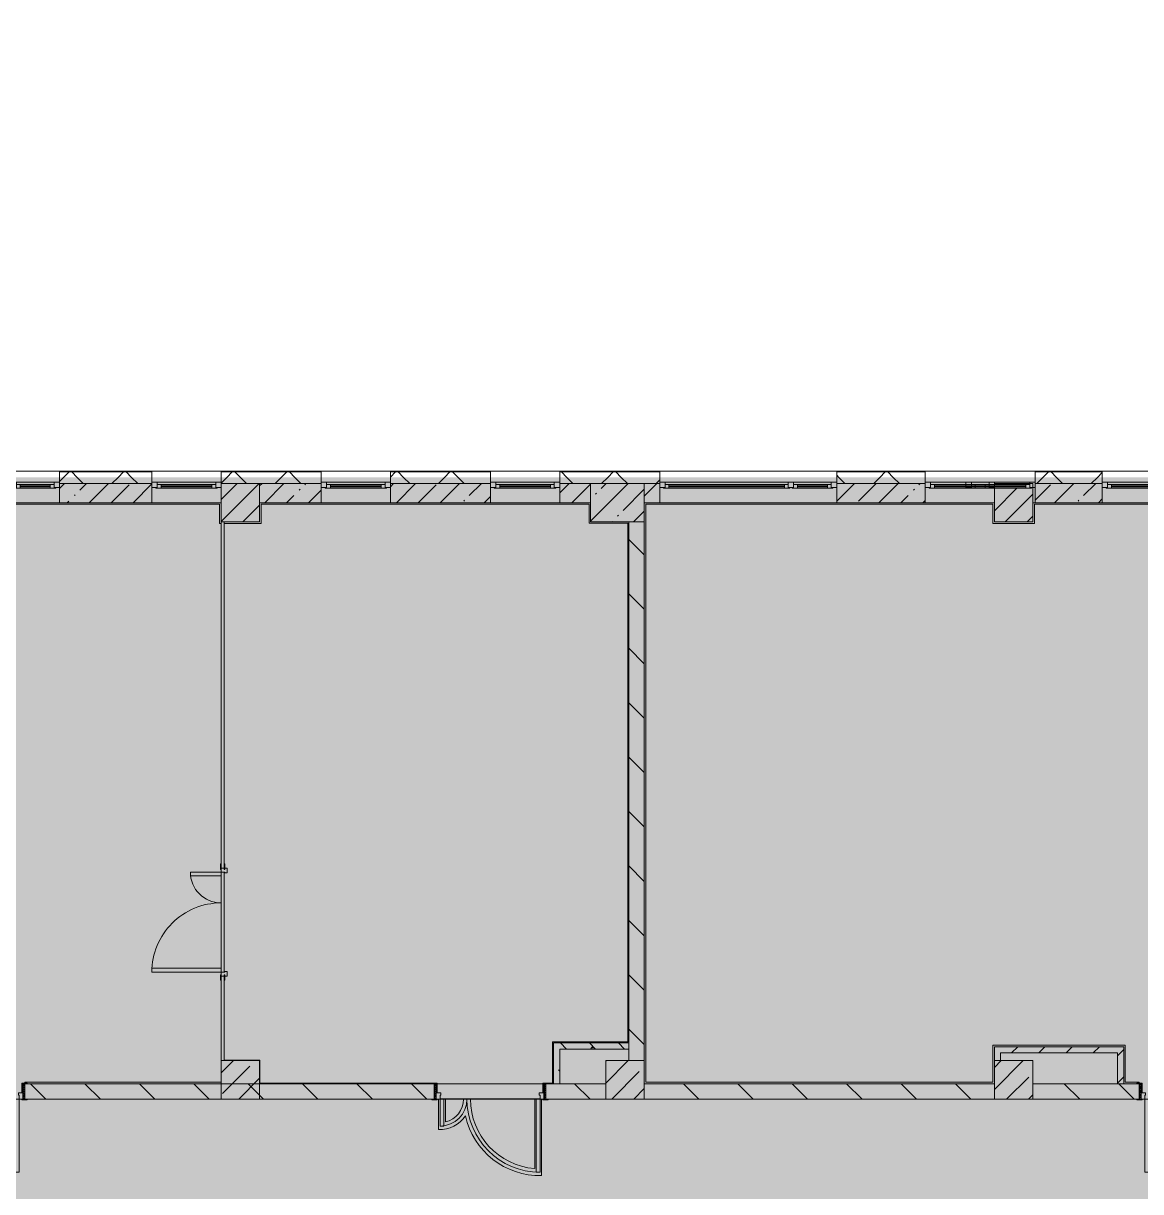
# Model space of a CAD drawing. Header units: millimetres. Extents: x 2623 to 210903, y -8553 to 29000.
# Drawn here: x 186873 to 201394, y 12198 to 27379 of the extents above; entities that cross this region are included whole.
import ezdxf

# ---------------------------------------------------------------- set-up
doc = ezdxf.new("R2010")
doc.units = ezdxf.units.MM
doc.layers.add('A-DETL-GENF-6', color=7, linetype='Continuous', lineweight=9, true_color=0xc0c0c0, transparency=0.4)
for name, color, linetype, lineweight, true_color in [('A-DOOR-3', 7, 'Continuous', 5, 0xb7b7b7), ('A-DOOR-4', 7, 'Continuous', 5, 0xe2e2e2), ('A-DOOR-5', 7, 'Continuous', 5, 0xaaaaaa), ('A-DOOR-FRAM-3', 7, 'Continuous', 5, 0xe2e2e2), ('A-DOOR-FRAM-4', 7, 'Continuous', 5, 0xb7b7b7), ('A-DOOR-FRAM-5', 7, 'Continuous', 5, 0xaaaaaa), ('A-FLOR-2', 7, 'Continuous', 5, 0xb7b7b7), ('A-GLAZ-1', 7, 'Continuous', 5, 0x737373), ('A-WALL-5', 7, 'Continuous', 5, 0x737373), ('A-WALL-6', 7, 'Continuous', 9, 0x737373), ('I-WALL-5', 7, 'Continuous', 5, 0x737373), ('I-WALL-6', 7, 'Continuous', 5, 0x787878), ('S-COLS-2', 7, 'Continuous', 5, 0x737373)]:
    doc.layers.add(name, color=color, linetype=linetype, lineweight=lineweight, true_color=true_color)
for name, color, linetype, lineweight in [('A-WALL', 7, 'Continuous', 9), ('A-WALL-4', 7, 'Continuous', 5), ('I-WALL-4', 7, 'Continuous', 5), ('S-COLS-1', 7, 'Continuous', 5)]:
    doc.layers.add(name, color=color, linetype=linetype, lineweight=lineweight)
pattern_1 = [(45, (83893.37, 0), (-285.1231, 285.1231), []), (45, (84178.5, 0), (-285.1231, 285.1231), [504.031, -100.806, 16.764, -84.042])]
pattern_2 = [(135, (83893.37, 0), (-353.5534, -353.5534), [])]
pattern_3 = [(45, (83893.37, 0), (-353.5534, 353.5534), []), (135, (83893.37, 0), (-353.5534, -353.5534), [])]
pattern_4 = [(135, (83893.37, 0), (-377.1708, -377.1708), [533.4, -88.9, 17.78, -88.9]), (135, (83893.37, 376.94), (-377.1708, -377.1708), []), (50, (83893.37, 0), (637.6445, -55.7866), [66.675, -733.425]), (355, (83893.4, 0), (-123.3494, 668.6992), [53.34, -586.74]), (100.451, (83946.5, -4.65), (514.299, 612.908), [56.665, -623.315]), (46.184, (83893.4, 177.8), (948.7764, -147.1497), [100.012, -1100.137]), (96.636, (83972.4, 165.5), (830.909, 865.997), [84.998, -934.973]), (351.184, (83893.4, 177.8), (830.918, 865.988), [80.01, -880.11]), (21, (83982.27, 133.35), (530.6506, -357.9283), [66.675, -733.425]), (326, (83982.3, 133.35), (216.308, 644.6585), [53.34, -586.74]), (71.451, (84026.5, 103.5), (746.9596, 286.7243), [56.665, -623.315]), (37.5, (83893.37, 0), (10.81053, 295.9426), [16.764, -562.864, 16.764, -578.866, -588.962]), (37.5, (83893.37, 0), (10.81053, 295.9426), [-1175.258, 16.764, -572.198]), (7.5, (83893.37, 0), (233.8692, 350.63175), [16.764, -322.834, 16.764, -549.529, -224.472]), (7.5, (83893.37, 0), (233.8692, 350.63175), [-905.891, 16.764, -207.708]), (327.5, (83695.13, 0), (474.5678, -20.0513), [16.764, -205.486, 16.764, -676.656, -920.115]), (327.5, (83695.13, 0), (474.5678, -20.0513), [-915.67, 16.764, -903.351]), (317.5, (83606.23, 0), (518.4522, 88.9934), [16.764, -272.161, 16.764, -443.738, -653.415]), (317.5, (83606.23, 0), (518.4522, 88.9934), [-749.427, 16.764, -636.651])]
pattern_5 = [(45, (83893.37, 0), (-176.7767, 176.7767), [])]

# ---------------------------------------------------------------- blocks, each defined once
blk = doc.blocks.new('120_Окно_СКБ_1Ст - 120_Окно_СКБ_1Ст 900х2500_h_ с форточкой-22877787-3_1_3_птичка')
at = {"layer": 'A-GLAZ-1'}
for p, q in [((-450, -127), (-450, -57)), ((-450, -57), (-380, -57)), ((450, -57), (-450, -57)), ((-380, -127), (-450, -127)), ((-450, -127), (-400, -127)), ((-380, -127), (-400, -127)), ((-400, -127), (-400, -137)), ((-400, -137), (400, -137)), ((400, -137), (-400, -137)), ((-380, -57), (-380, -127)), ((380, -87), (-380, -87)), ((-380, -87), (-380, -127)), ((-330, -137), (-330, -87)), ((-330, -107), (330, -107)), ((330, -117), (-330, -117)), ((330, -137), (330, -87)), ((380, -127), (380, -57)), ((380, -57), (450, -57)), ((380, -127), (380, -87)), ((450, -127), (380, -127)), ((400, -127), (380, -127)), ((400, -137), (400, -127)), ((450, -57), (450, -127))]:
    blk.add_line(p, q, dxfattribs=at)
blk = doc.blocks.new('120_Окно_СКБ_1Ст - 120_Окно_СКБ_1Ст 900х2500_h_ с форточкой-22876038-3_1_3_птичка')
at = {"layer": 'A-GLAZ-1'}
for p, q in [((-450, -127), (-450, -57)), ((-450, -57), (-380, -57)), ((450, -57), (-450, -57)), ((-380, -127), (-450, -127)), ((-450, -127), (-400, -127)), ((-380, -127), (-400, -127)), ((-400, -127), (-400, -137)), ((-400, -137), (400, -137)), ((400, -137), (-400, -137)), ((-380, -57), (-380, -127)), ((380, -87), (-380, -87)), ((-380, -87), (-380, -127)), ((-330, -137), (-330, -87)), ((-330, -107), (330, -107)), ((330, -117), (-330, -117)), ((330, -137), (330, -87)), ((380, -127), (380, -57)), ((380, -57), (450, -57)), ((380, -127), (380, -87)), ((450, -127), (380, -127)), ((400, -127), (380, -127)), ((400, -127), (450, -127)), ((400, -137), (400, -127)), ((450, -57), (450, -127))]:
    blk.add_line(p, q, dxfattribs=at)
blk = doc.blocks.new('120_Окно_СКБ_1Ст - 120_Окно_СКБ_1Ст 900х2500_h_ с форточкой-V91-3_1_3_птичка')
at = {"layer": 'A-GLAZ-1'}
for p, q in [((-450, -127), (-450, -57)), ((-450, -57), (-380, -57)), ((450, -57), (-450, -57)), ((-380, -127), (-450, -127)), ((-450, -127), (-400, -127)), ((-380, -127), (-400, -127)), ((-400, -127), (-400, -137)), ((-400, -137), (400, -137)), ((400, -137), (-400, -137)), ((-380, -57), (-380, -127)), ((380, -87), (-380, -87)), ((-380, -87), (-380, -127)), ((-330, -137), (-330, -87)), ((-330, -107), (330, -107)), ((330, -117), (-330, -117)), ((330, -137), (330, -87)), ((380, -127), (380, -57)), ((380, -57), (450, -57)), ((380, -127), (380, -87)), ((450, -127), (380, -127)), ((400, -127), (380, -127)), ((400, -127), (450, -127)), ((400, -137), (400, -127)), ((450, -57), (450, -127))]:
    blk.add_line(p, q, dxfattribs=at)
blk = doc.blocks.new('120_Окно_СКБ_2Ст_Фрамуга сверху - 120_Окно_СКБ_2Ст_2300х2500_h_ ДОО-19727959-3_1_3_птичка')
at = {"layer": 'A-GLAZ-1'}
for p, q in [((-1150, -127), (-1150, -57)), ((-1150, -57), (-1080, -57)), ((1150, -57), (-1150, -57)), ((-1080, -127), (-1150, -127)), ((-1150, -127), (-1100, -127)), ((-1080, -127), (-1100, -127)), ((-1100, -127), (-1100, -137)), ((-1100, -137), (540, -137)), ((540, -137), (-1100, -137)), ((-1080, -57), (-1080, -127)), ((-1080, -57), (1080, -57)), ((520, -87), (-1080, -87)), ((-1080, -87), (-1080, -127)), ((-1030, -137), (-1030, -87)), ((-1030, -107), (470, -107)), ((470, -117), (-1030, -117)), ((470, -137), (470, -87)), ((520, -127), (520, -57)), ((520, -57), (590, -57)), ((520, -127), (520, -87)), ((590, -127), (520, -127)), ((540, -127), (520, -127)), ((540, -127), (570, -127)), ((540, -127), (570, -127)), ((540, -137), (540, -127)), ((590, -127), (570, -127)), ((570, -127), (570, -137)), ((570, -137), (1100, -137)), ((1100, -137), (570, -137)), ((590, -57), (590, -127)), ((1080, -87), (590, -87)), ((590, -87), (590, -127)), ((640, -137), (640, -87)), ((640, -107), (1030, -107)), ((1030, -117), (640, -117)), ((1030, -137), (1030, -87)), ((1080, -127), (1080, -57)), ((1080, -57), (1150, -57)), ((1080, -127), (1080, -87)), ((1150, -127), (1080, -127)), ((1100, -127), (1080, -127)), ((1100, -127), (1150, -127)), ((1100, -137), (1100, -127)), ((1150, -57), (1150, -127))]:
    blk.add_line(p, q, dxfattribs=at)
blk = doc.blocks.new('120_Окно_СКБ_2Ст_Фрамуга сверху - 120_Окно_СКБ_2Ст_2300х2500_h_ ДОО-23103760-3_1_3_птичка')
at = {"layer": 'A-GLAZ-1'}
for p, q in [((-1150, -127), (-1150, -57)), ((-1150, -57), (-1080, -57)), ((1150, -57), (-1150, -57)), ((-1080, -127), (-1150, -127)), ((-1150, -127), (-1100, -127)), ((-1080, -127), (-1100, -127)), ((-1100, -127), (-1100, -137)), ((-1100, -137), (540, -137)), ((540, -137), (-1100, -137)), ((-1080, -57), (-1080, -127)), ((-1080, -57), (1080, -57)), ((520, -87), (-1080, -87)), ((-1080, -87), (-1080, -127)), ((-1030, -137), (-1030, -87)), ((-1030, -107), (470, -107)), ((470, -117), (-1030, -117)), ((470, -137), (470, -87)), ((520, -127), (520, -57)), ((520, -57), (590, -57)), ((520, -127), (520, -87)), ((590, -127), (520, -127)), ((540, -127), (520, -127)), ((540, -127), (570, -127)), ((540, -127), (570, -127)), ((540, -137), (540, -127)), ((590, -127), (570, -127)), ((570, -127), (570, -137)), ((570, -137), (1100, -137)), ((1100, -137), (570, -137)), ((590, -57), (590, -127)), ((1080, -87), (590, -87)), ((590, -87), (590, -127)), ((640, -137), (640, -87)), ((640, -107), (1030, -107)), ((1030, -117), (640, -117)), ((1030, -137), (1030, -87)), ((1080, -127), (1080, -57)), ((1080, -57), (1150, -57)), ((1080, -127), (1080, -87)), ((1150, -127), (1080, -127)), ((1100, -127), (1080, -127)), ((1100, -127), (1150, -127)), ((1100, -137), (1100, -127)), ((1150, -57), (1150, -127))]:
    blk.add_line(p, q, dxfattribs=at)
blk = doc.blocks.new('110_Дверь_СКБ_2Ст - Д-6_л__ ДОО_Дв_1450x2100h_Дверь из раздевальной в коридор-32357677-3_1_3_птичка')
at = {"layer": 'A-DOOR-4'}
for points in [[(-587.5, 1050), (-637.5, 1050), (-637.5, 100), (-587.5, 100), (-587.5, 543.6)], [(612.5, 450), (612.5, 100), (662.5, 100), (662.5, 450)]]:
    blk.add_hatch(color=256, dxfattribs=at).paths.add_polyline_path(points)
h = blk.add_hatch(color=256, dxfattribs=at)
h.paths.add_polyline_path([(662.5, 100), (662.5, 50), (652.5, 50), (652.5, 20), (712.5, 20), (712.5, 100), (672.8, 100)])
h.paths.add_polyline_path([(-637.5, 100), (-687.5, 100), (-687.5, 20), (-627.5, 20), (-627.5, 50), (-637.5, 50)])
at = {"layer": 'A-DOOR-5'}
h = blk.add_hatch(dxfattribs=at)
h.set_pattern_fill('FP_21', color=256, style=0, pattern_type=2)
h.set_pattern_definition([(135, (1576.41, 164.685), (-14.14214, -14.14214), []), (225, (1576.41, 164.685), (14.14214, -14.14214), [])])
h.paths.add_polyline_path([(737.5, 100), (712.5, 100), (712.5, -100), (737.5, -100), (737.5, -34.8)])
at = {"layer": 'A-DOOR-FRAM-3'}
for points in [[(-672.5, 108), (-742.5, 108), (-742.5, 100), (-672.5, 100)], [(-672.5, 20), (-687.5, 20), (-687.5, -100), (-672.5, -100), (-672.5, -34.8)], [(697.5, 108), (697.5, 100), (767.5, 100), (767.5, 108)], [(712.5, 20), (697.5, 20), (697.5, -100), (712.5, -100), (712.5, -34.8)], [(-672.5, -100), (-742.5, -100), (-742.5, -108), (-672.5, -108)], [(697.5, -100), (697.5, -108), (767.5, -108), (767.5, -100)]]:
    blk.add_hatch(color=256, dxfattribs=at).paths.add_polyline_path(points)
at = {"layer": 'A-DOOR-FRAM-5'}
h = blk.add_hatch(dxfattribs=at)
h.set_pattern_fill('FP_22', color=256, style=0, pattern_type=2)
h.set_pattern_definition([(45, (-546.384, 164.685), (-14.1421, 14.1421), []), (135, (-546.384, 164.685), (-14.1421, -14.1421), [])])
h.paths.add_polyline_path([(-712.5, 100), (-712.5, -100), (-687.5, -100), (-687.5, 100)])
at = {"layer": 'A-DOOR-3'}
for p, q in [((-637.5, 1050), (-637.5, 100)), ((-587.5, 1050), (-637.5, 1050)), ((-587.5, 100), (-587.5, 1050)), ((662.5, 450), (612.5, 450)), ((612.5, 450), (612.5, 100)), ((662.5, 100), (662.5, 450)), ((-637.5, 100), (-587.5, 100)), ((612.5, 100), (662.5, 100))]:
    blk.add_line(p, q, dxfattribs=at)
for centre, radius, start, end in [((-637.5, 100), 950, 0, 90), ((662.5, 100), 350, 90, 180)]:
    blk.add_arc(centre, radius, start, end, dxfattribs=at)
at = {"layer": 'A-DOOR-FRAM-4'}
for p, q in [((-672.5, 108), (-742.5, 108)), ((-742.5, 108), (-742.5, 100)), ((-742.5, 100), (-672.5, 100)), ((-687.5, 100), (-712.5, 100)), ((-712.5, 100), (-712.5, -100)), ((-637.5, 100), (-687.5, 100)), ((-687.5, 100), (-687.5, 20)), ((-687.5, -100), (-687.5, 100)), ((-687.5, 20), (-627.5, 20)), ((-672.5, 20), (-687.5, 20)), ((-687.5, 20), (-687.5, -100)), ((-672.5, 100), (-672.5, 108)), ((-672.5, -100), (-672.5, 20)), ((-637.5, 50), (-637.5, 100)), ((-627.5, 50), (-637.5, 50)), ((-627.5, 20), (-627.5, 50)), ((662.5, 50), (652.5, 50)), ((652.5, 50), (652.5, 20)), ((652.5, 20), (712.5, 20)), ((662.5, 100), (662.5, 50)), ((712.5, 100), (662.5, 100)), ((767.5, 108), (697.5, 108)), ((697.5, 108), (697.5, 100)), ((697.5, 100), (767.5, 100)), ((712.5, 20), (697.5, 20)), ((697.5, 20), (697.5, -100)), ((712.5, 20), (712.5, 100)), ((737.5, 100), (712.5, 100)), ((712.5, 100), (712.5, -100)), ((712.5, -100), (712.5, 20)), ((737.5, -100), (737.5, 100)), ((767.5, 100), (767.5, 108)), ((-672.5, -100), (-742.5, -100)), ((-742.5, -100), (-742.5, -108)), ((-742.5, -108), (-672.5, -108)), ((-712.5, -100), (-687.5, -100)), ((-687.5, -100), (-672.5, -100)), ((-672.5, -108), (-672.5, -100)), ((697.5, -100), (712.5, -100)), ((767.5, -100), (697.5, -100)), ((697.5, -100), (697.5, -108)), ((697.5, -108), (767.5, -108)), ((712.5, -100), (737.5, -100)), ((767.5, -108), (767.5, -100))]:
    blk.add_line(p, q, dxfattribs=at)
blk = doc.blocks.new('BSC_Колонна _Прямоугольная - 500х500-23282985-3_1_3_птичка')
at = {"layer": 'S-COLS-1'}
h = blk.add_hatch(dxfattribs=at)
h.set_pattern_fill('FP_107', color=256, style=0, pattern_type=2)
h.set_pattern_definition([(45, (-115850.45, -21150), (-285.1231, 285.1231), []), (45, (-115565.32, -21150), (-285.1231, 285.1231), [504.031, -100.806, 16.764, -84.042])])
h.paths.add_polyline_path([(-250, -250), (250, -250), (250, 250), (-250, 250), (-250, 238), (210, 238), (210, 198), (230, 198), (230, 188), (-250, 188)])
at = {"layer": 'S-COLS-2'}
for p, q in [((250, 250), (-250, 250)), ((-250, 250), (-250, 238)), ((-250, 188), (-250, -250)), ((250, -250), (250, 250)), ((-250, -250), (250, -250))]:
    blk.add_line(p, q, dxfattribs=at)
blk = doc.blocks.new('BSC_Колонна _Прямоугольная - 500х500-23282986-3_1_3_птичка')
at = {"layer": 'S-COLS-1'}
h = blk.add_hatch(dxfattribs=at)
h.set_pattern_fill('FP_119', color=256, style=0, pattern_type=2)
h.set_pattern_definition([(45, (-105800, -21150), (-285.1231, 285.1231), []), (45, (-105514.88, -21150), (-285.1231, 285.1231), [504.031, -100.806, 16.764, -84.042])])
h.paths.add_polyline_path([(-250, -250), (250, -250), (250, 250), (-250, 250), (-250, -95)])
at = {"layer": 'S-COLS-2'}
for p, q in [((250, 250), (-250, 250)), ((-250, 250), (-250, -250)), ((250, -250), (250, 250)), ((-250, -250), (250, -250))]:
    blk.add_line(p, q, dxfattribs=at)
blk = doc.blocks.new('BSC_Колонна _Прямоугольная - 700х500-V163-3_1_3_птичка')
at = {"layer": 'S-COLS-1'}
h = blk.add_hatch(dxfattribs=at)
h.set_pattern_fill('FP_127', color=256, style=0, pattern_type=2)
h.set_pattern_definition([(45, (-110700, -21150), (-285.1231, 285.1231), []), (45, (-110414.88, -21150), (-285.1231, 285.1231), [504.031, -100.806, 16.764, -84.042])])
h.paths.add_polyline_path([(-350, -250), (350, -250), (350, 250), (-350, 250)])
at = {"layer": 'S-COLS-2'}
for p, q in [((350, 250), (-350, 250)), ((-350, 250), (-350, -250)), ((350, -250), (350, 250)), ((-350, -250), (350, -250))]:
    blk.add_line(p, q, dxfattribs=at)
blk = doc.blocks.new('110_Дверь_СКБ_2Ст - Д-5_п_ Из игровой в коридор-32357676-3_1_3_птичка')
at = {"layer": 'A-DOOR-4'}
for points in [[(-638, 920), (-638, 20), (-588, 20), (-588, 920)], [(612, 226), (612, 20), (662, 20), (662, 420), (612, 420)]]:
    blk.add_hatch(color=256, dxfattribs=at).paths.add_polyline_path(points)
h = blk.add_hatch(color=256, dxfattribs=at)
h.paths.add_polyline_path([(-688, 20), (-688, -60), (-628, -60), (-628, -30), (-638, -30), (-638, 20)])
h.paths.add_polyline_path([(652, -60), (712, -60), (712, 20), (662, 20), (662, -30), (652, -30)])
at = {"layer": 'A-DOOR-FRAM-3'}
for points in [[(-742, 20), (-672, 20), (-672, 28), (-742, 28)], [(698, 20), (768, 20), (768, 28), (698, 28)], [(-742, -28), (-672, -28), (-672, -20), (-742, -20)], [(698, -28), (768, -28), (768, -20), (698, -20)]]:
    blk.add_hatch(color=256, dxfattribs=at).paths.add_polyline_path(points)
at = {"layer": 'A-DOOR-3'}
for p, q in [((-638, 920), (-638, 20)), ((-588, 920), (-638, 920)), ((-588, 20), (-588, 920)), ((662, 420), (612, 420)), ((612, 420), (612, 20)), ((662, 20), (662, 420)), ((-638, 20), (-588, 20)), ((612, 20), (662, 20))]:
    blk.add_line(p, q, dxfattribs=at)
for centre, radius, start, end in [((-638, 20), 900, 0, 90), ((662, 20), 400, 90, 180)]:
    blk.add_arc(centre, radius, start, end, dxfattribs=at)
at = {"layer": 'A-DOOR-FRAM-4'}
for p, q in [((-672, 28), (-742, 28)), ((-742, 28), (-742, 20)), ((-742, 20), (-672, 20)), ((-638, 20), (-688, 20)), ((-688, 20), (-688, -60)), ((-672, 20), (-672, 28)), ((-638, -30), (-638, 20)), ((662, 20), (662, -30)), ((712, 20), (662, 20)), ((768, 28), (698, 28)), ((698, 28), (698, 20)), ((698, 20), (768, 20)), ((712, -60), (712, 20)), ((768, 20), (768, 28)), ((-672, -20), (-742, -20)), ((-742, -20), (-742, -28)), ((-742, -28), (-672, -28)), ((-688, -60), (-628, -60)), ((-672, -19), (-688, -19)), ((-688, -19), (-688, -20)), ((-688, -20), (-672, -20)), ((-672, -20), (-672, -19)), ((-672, -28), (-672, -20)), ((-628, -30), (-638, -30)), ((-628, -60), (-628, -30)), ((662, -30), (652, -30)), ((652, -30), (652, -60)), ((652, -60), (712, -60)), ((712, -19), (698, -19)), ((698, -19), (698, -20)), ((698, -20), (712, -20)), ((768, -20), (698, -20)), ((698, -20), (698, -28)), ((698, -28), (768, -28)), ((712, -20), (712, -19)), ((768, -28), (768, -20))]:
    blk.add_line(p, q, dxfattribs=at)
blk = doc.blocks.new('120_Окно_СКБ_1Ст - 120_Окно_СКБ_1Ст 900х2500_h_ с форточкой-V183-3_1_3_птичка')
at = {"layer": 'A-GLAZ-1'}
for p, q in [((-450, -127), (-450, -57)), ((-450, -57), (-380, -57)), ((450, -57), (-450, -57)), ((-380, -127), (-450, -127)), ((-380, -127), (-400, -127)), ((-400, -127), (-400, -137)), ((-400, -137), (400, -137)), ((400, -137), (-400, -137)), ((-380, -57), (-380, -127)), ((380, -87), (-380, -87)), ((-380, -87), (-380, -127)), ((-330, -137), (-330, -87)), ((-330, -107), (330, -107)), ((330, -117), (-330, -117)), ((330, -137), (330, -87)), ((380, -127), (380, -57)), ((380, -57), (450, -57)), ((380, -127), (380, -87)), ((450, -127), (380, -127)), ((400, -127), (380, -127)), ((400, -137), (400, -127)), ((420, -127), (450, -127)), ((450, -57), (450, -127))]:
    blk.add_line(p, q, dxfattribs=at)
blk = doc.blocks.new('110_Дверь_СКБ_2Ст - Д-6_п__ ДОО_Дв_1450x2100h_Дверь из раздевальной в коридор-32358047-3_1_3_птичка')
at = {"layer": 'A-DOOR-4'}
h = blk.add_hatch(color=256, dxfattribs=at)
h.paths.add_polyline_path([(662.5, -100), (712.5, -100), (712.5, -20), (652.5, -20), (652.5, -50), (662.5, -50)])
h.paths.add_polyline_path([(-687.5, -100), (-637.5, -100), (-637.5, -50), (-627.5, -50), (-627.5, -20), (-687.5, -20)])
for points in [[(-587.5, -1050), (-587.5, -100), (-637.5, -100), (-637.5, -1050)], [(662.5, -450), (662.5, -100), (612.5, -100), (612.5, -450)]]:
    blk.add_hatch(color=256, dxfattribs=at).paths.add_polyline_path(points)
at = {"layer": 'A-DOOR-5'}
h = blk.add_hatch(dxfattribs=at)
h.set_pattern_fill('FP_41', color=256, style=0, pattern_type=2)
h.set_pattern_definition([(225, (1576.41, -164.685), (-14.14214, 14.14214), []), (135, (1576.41, -164.685), (14.14214, 14.14214), [])])
h.paths.add_polyline_path([(737.5, -100), (737.5, 100), (712.5, 100), (712.5, -100)])
at = {"layer": 'A-DOOR-FRAM-3'}
for points in [[(-672.5, 100), (-672.5, 108), (-742.5, 108), (-742.5, 100)], [(-672.5, -20), (-672.5, 100), (-687.5, 100), (-687.5, -20)], [(767.5, 100), (767.5, 108), (697.5, 108), (697.5, 100)], [(712.5, -20), (712.5, 100), (697.5, 100), (697.5, -20)], [(-672.5, -108), (-672.5, -100), (-742.5, -100), (-742.5, -108)], [(767.5, -108), (767.5, -100), (697.5, -100), (697.5, -108)]]:
    blk.add_hatch(color=256, dxfattribs=at).paths.add_polyline_path(points)
at = {"layer": 'A-DOOR-FRAM-5'}
h = blk.add_hatch(dxfattribs=at)
h.set_pattern_fill('FP_42', color=256, style=0, pattern_type=2)
h.set_pattern_definition([(315, (-546.384, -164.685), (-14.1421, -14.1421), []), (225, (-546.384, -164.685), (-14.1421, 14.1421), [])])
h.paths.add_polyline_path([(-687.5, -100), (-687.5, 100), (-712.5, 100), (-712.5, -100)])
at = {"layer": 'A-DOOR-3'}
for p, q in [((-637.5, -100), (-587.5, -100)), ((-637.5, -1050), (-637.5, -100)), ((-587.5, -100), (-587.5, -1050)), ((612.5, -100), (662.5, -100)), ((612.5, -450), (612.5, -100)), ((662.5, -100), (662.5, -450)), ((662.5, -450), (612.5, -450)), ((-587.5, -1050), (-637.5, -1050))]:
    blk.add_line(p, q, dxfattribs=at)
for centre, radius, start, end in [((-637.5, -100), 950, 270, 360), ((662.5, -100), 350, 180, 270)]:
    blk.add_arc(centre, radius, start, end, dxfattribs=at)
at = {"layer": 'A-DOOR-FRAM-4'}
for p, q in [((-742.5, 108), (-672.5, 108)), ((-742.5, 100), (-742.5, 108)), ((-672.5, 100), (-742.5, 100)), ((-712.5, 100), (-687.5, 100)), ((-712.5, -100), (-712.5, 100)), ((-687.5, 100), (-687.5, -100)), ((-687.5, 100), (-672.5, 100)), ((-687.5, -20), (-687.5, 100)), ((-672.5, 108), (-672.5, 100)), ((-672.5, 100), (-672.5, -20)), ((697.5, 100), (697.5, 108)), ((697.5, 108), (767.5, 108)), ((697.5, -20), (697.5, 100)), ((697.5, 100), (712.5, 100)), ((767.5, 100), (697.5, 100)), ((712.5, -100), (712.5, 100)), ((712.5, 100), (737.5, 100)), ((712.5, 100), (712.5, -20)), ((737.5, 100), (737.5, -100)), ((767.5, 108), (767.5, 100)), ((-742.5, -100), (-672.5, -100)), ((-742.5, -108), (-742.5, -100)), ((-672.5, -108), (-742.5, -108)), ((-687.5, -100), (-712.5, -100)), ((-687.5, -20), (-627.5, -20)), ((-687.5, -100), (-687.5, -20)), ((-672.5, -20), (-687.5, -20)), ((-637.5, -100), (-687.5, -100)), ((-672.5, -100), (-672.5, -108)), ((-637.5, -50), (-637.5, -100)), ((-627.5, -50), (-637.5, -50)), ((-627.5, -20), (-627.5, -50)), ((652.5, -20), (712.5, -20)), ((652.5, -50), (652.5, -20)), ((662.5, -50), (652.5, -50)), ((662.5, -100), (662.5, -50)), ((712.5, -100), (662.5, -100)), ((712.5, -20), (697.5, -20)), ((697.5, -108), (697.5, -100)), ((697.5, -100), (767.5, -100)), ((767.5, -108), (697.5, -108)), ((712.5, -20), (712.5, -100)), ((737.5, -100), (712.5, -100)), ((767.5, -100), (767.5, -108))]:
    blk.add_line(p, q, dxfattribs=at)

msp = doc.modelspace()

# ---------------------------------------------------------------- hatches: boundary and pattern name
at = {"layer": 'A-DETL-GENF-6'}
msp.add_hatch(color=256, dxfattribs=at).paths.add_polyline_path([(209126.4, -258), (209126.4, 21479), (177226.4, 21479), (177226.4, 27379), (168463.4, 27379), (168463.4, 10208.3), (173103.4, 10208.3), (173103.4, -258), (207881, -258)])
at = {"layer": 'A-WALL-4'}
h = msp.add_hatch(dxfattribs=at)
h.set_pattern_fill('FP_73', color=256, style=0, pattern_type=2)
h.set_pattern_definition(pattern_3)
h.paths.add_polyline_path([(208973.4, 21400), (209123.4, 21400), (209123.4, 21479), (204043.6, 21479), (204043.6, 21400), (208723.4, 21400)])
h.paths.add_polyline_path([(203143.6, 21400), (203143.6, 21479), (201793.8, 21479), (201793.8, 21400), (202287.7, 21400)])
h.paths.add_polyline_path([(190169.1, 21400), (190743.8, 21400), (190743.8, 21479), (189443.6, 21479), (189443.6, 21400), (189943.4, 21400)])
h.paths.add_polyline_path([(191643.8, 21400), (192943.8, 21400), (192943.8, 21479), (191643.8, 21479)])
h.paths.add_polyline_path([(177197.5, 21400), (177203.4, 21400), (177203.4, 21550), (177183.4, 21550), (177183.4, 21400)])
h.paths.add_polyline_path([(193843.8, 21400), (195143.4, 21400), (195143.4, 21479), (193843.8, 21479)])
h.paths.add_polyline_path([(197443.4, 21400), (198593.8, 21400), (198593.8, 21479), (197443.4, 21479)])
h.paths.add_polyline_path([(200023.8, 21400), (200893.8, 21400), (200893.8, 21479), (200023.8, 21479)])
h.paths.add_polyline_path([(180503.4, 21400), (185043.4, 21400), (185043.4, 21479), (180503.4, 21479)])
h.paths.add_polyline_path([(187343.4, 21400), (188543.6, 21400), (188543.6, 21479), (187343.4, 21479)])
h = msp.add_hatch(dxfattribs=at)
h.set_pattern_fill('FP_73', color=256, style=0, pattern_type=2)
h.set_pattern_definition(pattern_3)
h.paths.add_polyline_path([(209052.4, 21479), (209123.4, 21479), (209123.4, 21550), (204043.6, 21550), (204043.6, 21479), (208934, 21479)])
h.paths.add_polyline_path([(183643.7, 21479), (185043.4, 21479), (185043.4, 21550), (180503.4, 21550), (180503.4, 21479), (182382.5, 21479)])
h.paths.add_polyline_path([(187343.4, 21479), (188543.6, 21479), (188543.6, 21550), (187343.4, 21550)])
h.paths.add_polyline_path([(203143.6, 21479), (203143.6, 21550), (201793.8, 21550), (201793.8, 21479), (202432.7, 21479)])
h.paths.add_polyline_path([(200423.3, 21479), (200893.8, 21479), (200893.8, 21550), (200023.8, 21550), (200023.8, 21479)])
h.paths.add_polyline_path([(190128.4, 21479), (190743.8, 21479), (190743.8, 21550), (189443.6, 21550), (189443.6, 21479), (189943.4, 21479)])
h.paths.add_polyline_path([(198558.9, 21479), (198593.8, 21479), (198593.8, 21550), (197443.4, 21550), (197443.4, 21479), (198049.3, 21479)])
h.paths.add_polyline_path([(194943.4, 21479), (195143.4, 21479), (195143.4, 21550), (193843.8, 21550), (193843.8, 21479), (194830.1, 21479)])
h.paths.add_polyline_path([(191643.8, 21479), (192943.8, 21479), (192943.8, 21550), (191643.8, 21550)])
at = {"layer": 'I-WALL-4'}
h = msp.add_hatch(dxfattribs=at)
h.set_pattern_fill('FP_69', color=256, style=0, pattern_type=2)
h.set_pattern_definition(pattern_1)
h.paths.add_polyline_path([(195143.4, 21150), (195143.4, 21400), (194943.4, 21400), (194943.4, 21150)])
h.paths.add_polyline_path([(192943.8, 21150), (192943.8, 21400), (191643.8, 21400), (191643.8, 21150)])
h.paths.add_polyline_path([(204933.4, 21150), (204933.4, 21400), (204743.4, 21400), (204743.4, 21150)])
h.paths.add_polyline_path([(193843.8, 21150), (194243.4, 21150), (194243.4, 21400), (193843.8, 21400)])
h.paths.add_polyline_path([(202287.7, 21150), (203143.6, 21150), (203143.6, 21400), (201793.8, 21400), (201793.8, 21150)])
h.paths.add_polyline_path([(197443.4, 21150), (198593.8, 21150), (198593.8, 21400), (197443.4, 21400)])
h.paths.add_polyline_path([(200893.8, 21150), (200893.8, 21400), (200023.8, 21400), (200023.8, 21150), (200423.3, 21150)])
h.paths.add_polyline_path([(187372.5, 21150), (188543.6, 21150), (188543.6, 21400), (187343.4, 21400), (187343.4, 21150)])
h.paths.add_polyline_path([(189943.4, 21150), (190743.8, 21150), (190743.8, 21400), (189943.4, 21400), (189943.4, 21246.1)])
h.paths.add_polyline_path([(184693.4, 21150), (185043.4, 21150), (185043.4, 21400), (184693.4, 21400)])
h = msp.add_hatch(dxfattribs=at)
h.set_pattern_fill('FP_72', color=256, style=0, pattern_type=2)
h.set_pattern_definition(pattern_2)
h.paths.add_polyline_path([(194943.4, 13900), (194943.4, 20900), (194743.4, 20900), (194743.4, 13900), (194830.1, 13900)])
h = msp.add_hatch(dxfattribs=at)
h.set_pattern_fill('FP_74', color=256, style=0, pattern_type=2)
h.set_pattern_definition(pattern_5)
h.paths.add_polyline_path([(201173.8, 14000), (201173.8, 14080), (199573.4, 14080), (199573.4, 14000), (201093.8, 14000)])
h = msp.add_hatch(dxfattribs=at)
h.set_pattern_fill('FP_74', color=256, style=0, pattern_type=2)
h.set_pattern_definition(pattern_5)
h.paths.add_polyline_path([(201173.8, 13600), (201173.8, 14000), (201093.8, 14000), (201093.8, 13600)])
h = msp.add_hatch(dxfattribs=at)
h.set_pattern_fill('FP_72', color=256, style=0, pattern_type=2)
h.set_pattern_definition(pattern_2)
h.paths.add_polyline_path([(201343.8, 13400), (201373.8, 13400), (201373.8, 13600), (199993.4, 13600), (199993.4, 13400), (200423.3, 13400)])
h.paths.add_polyline_path([(202823.8, 13400), (204823.4, 13400), (204823.4, 13600), (202823.8, 13600), (202823.8, 13534.8)])
h.paths.add_polyline_path([(192213.4, 13400), (192213.4, 13600), (186893.4, 13600), (186893.4, 13400), (192183.4, 13400)])
h.paths.add_polyline_path([(195762.3, 13400), (199493.4, 13400), (199493.4, 13600), (194943.4, 13600), (194943.4, 13400)])
h.paths.add_polyline_path([(193663.4, 13400), (194443.4, 13400), (194443.4, 13600), (193663.4, 13600), (193663.4, 13534.8)])
h.paths.add_polyline_path([(184993.4, 13400), (185443.4, 13400), (185443.4, 13600), (184993.4, 13600), (184993.4, 13534.8)])
at = {"layer": 'I-WALL-6'}
h = msp.add_hatch(dxfattribs=at)
h.set_pattern_fill('FP_77', color=256, style=0, pattern_type=2)
h.set_pattern_definition(pattern_4)
h.paths.add_polyline_path([(193843.4, 13600), (193843.4, 14130), (193763.4, 14130), (193763.4, 13600)])
h = msp.add_hatch(dxfattribs=at)
h.set_pattern_fill('FP_77', color=256, style=0, pattern_type=2)
h.set_pattern_definition(pattern_4)
h.paths.add_polyline_path([(194743.4, 14050), (194743.4, 14130), (193843.4, 14130), (193843.4, 14050)])
at = {"layer": 'S-COLS-1'}
h = msp.add_hatch(dxfattribs=at)
h.set_pattern_fill('FP_69', color=256, style=0, pattern_type=2)
h.set_pattern_definition(pattern_1)
h.paths.add_polyline_path([(189943.4, 13400), (189943.4, 13900), (189443.4, 13900), (189443.4, 13400)])
h = msp.add_hatch(dxfattribs=at)
h.set_pattern_fill('FP_69', color=256, style=0, pattern_type=2)
h.set_pattern_definition(pattern_1)
h.paths.add_polyline_path([(194830.1, 13400), (194943.4, 13400), (194943.4, 13900), (194443.4, 13900), (194443.4, 13400)])
h = msp.add_hatch(dxfattribs=at)
h.set_pattern_fill('FP_69', color=256, style=0, pattern_type=2)
h.set_pattern_definition(pattern_1)
h.paths.add_polyline_path([(199993.4, 13400), (199993.4, 13900), (199493.4, 13900), (199493.4, 13400)])

# ---------------------------------------------------------------- linework, layer by layer
at = {"layer": 'A-FLOR-2'}
for p, q in [((189423.4, 21130), (184713.4, 21130)), ((189423.4, 20880), (189423.4, 21130)), ((194228.4, 21130), (189963.4, 21130)), ((189963.4, 21130), (189963.4, 20880)), ((194228.4, 20885), (194228.4, 21130)), ((194963.4, 21130), (194963.4, 13621)), ((199473.8, 21130), (194963.4, 21130)), ((199473.8, 20880), (199473.8, 21130)), ((204023.6, 21130), (200013.8, 21130)), ((200013.8, 21130), (200013.8, 20880)), ((189443.6, 20880), (189423.4, 20880)), ((189963.4, 20880), (189483.4, 20880)), ((194728.4, 20885), (194228.4, 20885)), ((194728.4, 14145), (194728.4, 20885)), ((200013.8, 20880), (199473.8, 20880)), ((193748.4, 13605), (193748.4, 14145)), ((193748.4, 14145), (194728.4, 14145)), ((199472.4, 13621), (199472.4, 14101)), ((199472.4, 14101), (201194.8, 14101)), ((201194.8, 14101), (201194.8, 13621)), ((189483.2, 13905), (189948.4, 13905)), ((189948.4, 13905), (189948.4, 13605)), ((186893.4, 13608), (186893.4, 13620)), ((186893.4, 13620), (189443.4, 13620)), ((189948.4, 13605), (192183.4, 13605)), ((193693.4, 13605), (193748.4, 13605)), ((194963.4, 13621), (199472.4, 13621)), ((201194.8, 13621), (201373.8, 13621)), ((201373.8, 13621), (201373.8, 13608)), ((192267.6, 13400), (192267.6, 13005.6)), ((192288.4, 13405), (193588.4, 13405)), ((192357.6, 13400), (192338.4, 13400)), ((192357.6, 13102.9), (192357.6, 13400)), ((192683.8, 13400), (192593.8, 13400)), ((193538.4, 13400), (193518.8, 13400)), ((193518.8, 13400), (193518.8, 12497.7)), ((193608.8, 12405.2), (193608.8, 13400))]:
    msp.add_line(p, q, dxfattribs=at)
for centre, radius, start, end in [((192288.8, 13400), 305, 283.0427, 360), ((193588.8, 13400), 905, 180, 265.56313), ((192288.8, 13400), 395, 266.92799, 326.45952), ((193588.8, 13400), 995, 192.67054, 271.1511)]:
    msp.add_arc(centre, radius, start, end, dxfattribs=at)
at = {"layer": 'A-WALL'}
for p, q in [((188543.6, 21553), (187343.4, 21553)), ((188543.6, 21550), (187343.4, 21550)), ((190743.8, 21553), (189443.6, 21553)), ((190743.8, 21550), (189443.6, 21550)), ((192943.8, 21553), (191643.8, 21553)), ((192943.8, 21550), (191643.8, 21550)), ((195143.4, 21553), (193843.8, 21553)), ((195143.4, 21550), (193843.8, 21550)), ((198593.8, 21553), (197443.4, 21553)), ((198593.8, 21550), (197443.4, 21550)), ((200893.8, 21553), (200023.8, 21553)), ((200893.8, 21550), (200023.8, 21550))]:
    msp.add_line(p, q, dxfattribs=at)
at = {"layer": 'A-WALL-4'}
for p, q in [((190743.8, 21558), (180503.4, 21558)), ((187343.4, 21558), (187343.4, 21400)), ((200893.8, 21558), (190743.8, 21558)), ((195143.4, 21400), (195143.4, 21558)), ((209131.4, 21558), (200893.8, 21558))]:
    msp.add_line(p, q, dxfattribs=at)
at = {"layer": 'A-WALL-5'}
for p, q in [((188543.6, 21400), (188543.6, 21558)), ((189443.6, 21558), (189443.6, 21400)), ((190743.8, 21400), (190743.8, 21558)), ((191643.8, 21558), (191643.8, 21400)), ((192943.8, 21400), (192943.8, 21558)), ((193843.8, 21558), (193843.8, 21400)), ((197443.4, 21558), (197443.4, 21400)), ((198593.8, 21400), (198593.8, 21558)), ((200023.8, 21558), (200023.8, 21400)), ((200893.8, 21400), (200893.8, 21558))]:
    msp.add_line(p, q, dxfattribs=at)
at = {"layer": 'A-WALL-6'}
for p, q in [((188543.6, 21400), (187343.4, 21400)), ((190743.8, 21400), (189943.4, 21400)), ((192943.8, 21400), (191643.8, 21400)), ((194243.4, 21400), (193843.8, 21400)), ((195143.4, 21400), (194943.4, 21400)), ((198593.8, 21400), (197443.4, 21400)), ((200893.8, 21400), (200023.8, 21400)), ((194743.4, 14050), (194743.4, 14130)), ((201093.8, 13600), (201173.8, 13600))]:
    msp.add_line(p, q, dxfattribs=at)
at = {"layer": 'I-WALL-5'}
for p, q in [((187343.4, 21400), (187343.4, 21150)), ((188543.6, 21150), (188543.6, 21400)), ((190743.8, 21150), (190743.8, 21400)), ((191643.8, 21400), (191643.8, 21150)), ((192943.8, 21150), (192943.8, 21400)), ((193843.8, 21400), (193843.8, 21150)), ((195143.4, 21150), (195143.4, 21400)), ((197443.4, 21400), (197443.4, 21150)), ((198593.8, 21150), (198593.8, 21400)), ((200023.8, 21400), (200023.8, 21150)), ((200893.8, 21150), (200893.8, 21400)), ((189443.4, 21150), (184693.4, 21150)), ((189943.4, 21150), (194243.4, 21150)), ((199491.1, 21150), (194943.4, 21150)), ((199993.8, 21150), (204043.4, 21150)), ((189443.4, 20900), (189443.4, 16455)), ((189483.4, 16455), (189483.4, 20900)), ((194743.4, 20900), (194743.4, 14130)), ((194943.4, 13900), (194943.4, 20900)), ((189443.4, 15100), (189443.4, 16300)), ((189483.4, 16350), (189483.4, 15050)), ((189443.4, 14945), (189443.4, 13900)), ((189483.4, 13900), (189483.4, 14945)), ((193763.4, 14130), (193763.4, 13600)), ((194743.4, 14130), (193763.4, 14130)), ((193843.4, 13600), (193843.4, 14050)), ((193843.4, 14050), (194743.4, 14050)), ((194743.4, 14050), (194743.4, 13900)), ((199493.4, 14080), (199493.4, 13900)), ((201173.8, 14080), (199493.4, 14080)), ((199573.4, 13900), (199573.4, 14000)), ((199573.4, 14000), (201093.8, 14000)), ((201093.8, 14000), (201093.8, 13600)), ((201173.8, 13600), (201173.8, 14080)), ((189443.4, 13900), (189483.4, 13900)), ((194743.4, 13900), (194943.4, 13900)), ((199493.4, 13900), (199573.4, 13900)), ((192183.4, 13600), (186923.4, 13600)), ((192253.4, 13600), (193623.4, 13600)), ((194443.4, 13600), (193693.4, 13600)), ((194443.4, 13400), (194443.4, 13600)), ((199493.4, 13600), (194943.4, 13600)), ((194943.4, 13600), (194943.4, 13400)), ((199493.4, 13400), (199493.4, 13600)), ((201093.8, 13600), (199993.4, 13600)), ((199993.4, 13600), (199993.4, 13400)), ((201343.8, 13600), (201173.8, 13600)), ((186923.4, 13400), (192183.4, 13400)), ((192593.8, 13400), (192357.6, 13400)), ((193518.8, 13400), (192683.8, 13400)), ((193693.4, 13400), (194443.4, 13400)), ((194943.4, 13400), (199493.4, 13400)), ((199993.4, 13400), (201343.8, 13400))]:
    msp.add_line(p, q, dxfattribs=at)
at = {"layer": 'S-COLS-2'}
for p, q in [((189943.4, 13900), (189443.4, 13900)), ((189443.4, 13900), (189443.4, 13400)), ((189943.4, 13400), (189943.4, 13900)), ((194743.4, 13900), (194443.4, 13900)), ((194443.4, 13900), (194443.4, 13600)), ((194943.4, 13900), (194743.4, 13900)), ((194943.4, 13600), (194943.4, 13900)), ((199993.4, 13900), (199493.4, 13900)), ((199493.4, 13900), (199493.4, 13600)), ((199993.4, 13600), (199993.4, 13900)), ((194443.4, 13600), (194443.4, 13400)), ((194943.4, 13400), (194943.4, 13600)), ((199493.4, 13600), (199493.4, 13400)), ((199993.4, 13400), (199993.4, 13600)), ((189443.4, 13400), (189943.4, 13400)), ((194443.4, 13400), (194943.4, 13400)), ((199493.4, 13400), (199993.4, 13400))]:
    msp.add_line(p, q, dxfattribs=at)

# ---------------------------------------------------------------- block references
at = {"layer": 'A-DOOR-3'}
for name, p, rotation in [('110_Дверь_СКБ_2Ст - Д-5_п_ Из игровой в коридор-32357676-3_1_3_птичка', (189463.4, 15687.5), 89.99999999999986), ('110_Дверь_СКБ_2Ст - Д-6_л__ ДОО_Дв_1450x2100h_Дверь из раздевальной в коридор-32357677-3_1_3_птичка', (186180.9, 13500), 180), ('110_Дверь_СКБ_2Ст - Д-6_л__ ДОО_Дв_1450x2100h_Дверь из раздевальной в коридор-32357677-3_1_3_птичка', (192950.9, 13500), 180)]:
    msp.add_blockref(name, p, dxfattribs=dict(at, rotation=rotation))
msp.add_blockref('110_Дверь_СКБ_2Ст - Д-6_п__ ДОО_Дв_1450x2100h_Дверь из раздевальной в коридор-32358047-3_1_3_птичка', (202086.3, 13500), dxfattribs=at)
at = {"layer": 'A-GLAZ-1'}
for name, p in [('120_Окно_СКБ_2Ст_Фрамуга сверху - 120_Окно_СКБ_2Ст_2300х2500_h_ ДОО-19727959-3_1_3_птичка', (186193.4, 21475)), ('120_Окно_СКБ_1Ст - 120_Окно_СКБ_1Ст 900х2500_h_ с форточкой-V91-3_1_3_птичка', (188993.6, 21475)), ('120_Окно_СКБ_1Ст - 120_Окно_СКБ_1Ст 900х2500_h_ с форточкой-22876038-3_1_3_птичка', (191193.8, 21475)), ('120_Окно_СКБ_1Ст - 120_Окно_СКБ_1Ст 900х2500_h_ с форточкой-22876038-3_1_3_птичка', (193393.8, 21475)), ('120_Окно_СКБ_2Ст_Фрамуга сверху - 120_Окно_СКБ_2Ст_2300х2500_h_ ДОО-23103760-3_1_3_птичка', (196293.4, 21475)), ('120_Окно_СКБ_1Ст - 120_Окно_СКБ_1Ст 900х2500_h_ с форточкой-22877787-3_1_3_птичка', (199043.8, 21475)), ('120_Окно_СКБ_1Ст - 120_Окно_СКБ_1Ст 900х2500_h_ с форточкой-V183-3_1_3_птичка', (199573.8, 21475)), ('120_Окно_СКБ_1Ст - 120_Окно_СКБ_1Ст 900х2500_h_ с форточкой-22876038-3_1_3_птичка', (201343.8, 21475))]:
    msp.add_blockref(name, p, dxfattribs=at)
at = {"layer": 'S-COLS-2'}
for name, p in [('BSC_Колонна _Прямоугольная - 500х500-23282986-3_1_3_птичка', (189693.4, 21150)), ('BSC_Колонна _Прямоугольная - 700х500-V163-3_1_3_птичка', (194593.4, 21150)), ('BSC_Колонна _Прямоугольная - 500х500-23282985-3_1_3_птичка', (199743.8, 21150))]:
    msp.add_blockref(name, p, dxfattribs=at)

doc.saveas('drawing.dxf')
